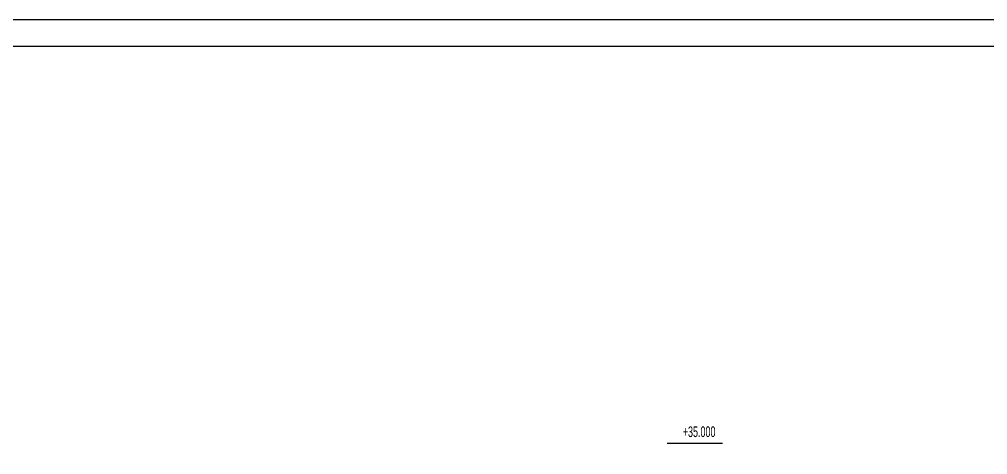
# Model space of a CAD drawing. Extents: x 3511 to 87611, y 1640 to 61040.
# Drawn here: x 59373 to 77442, y 52909 to 61040 of the extents above; entities that cross this region are included whole.
import ezdxf

# ---------------------------------------------------------------- set-up
doc = ezdxf.new("R2010")
doc.units = 0
doc.layers.add('TEXT', color=7, linetype='CONTINUOUS')
doc.layers.add('TUONG', color=35, linetype='CONTINUOUS')
doc.styles.add('DIM', font='VHELVEN.TTF')

msp = doc.modelspace()

# ---------------------------------------------------------------- linework, layer by layer
at = {"layer": 'TEXT', "color": 7}
msp.add_lwpolyline([(71516.8, 52818.4, 0, 150, 0), (71516.8, 52968.4, 0, 0, 0), (71516.8, 53158.9, 20, 20, 0)], format="xyseb", dxfattribs=at)
at = {"layer": 'TEXT', "color": 7, "const_width": 20}
msp.add_lwpolyline([(71461, 53120.4), (72499.7, 53120.4)], dxfattribs=at)
at = {"layer": 'TUONG', "color": 3, "linetype": 'Continuous'}
for points in [[(3510.5, 1639.6), (3510.5, 61039.6), (87610.5, 61039.6), (87610.5, 1639.6), (3510.5, 1639.6)], [(4010.5, 2139.6), (4010.5, 60539.6), (87110.5, 60539.6), (87110.5, 2139.6)]]:
    msp.add_lwpolyline(points, close=True, dxfattribs=at)

# ---------------------------------------------------------------- texts
at = {"layer": 'TEXT', "color": 7, "style": 'DIM', "width": 0.6}
msp.add_attdef('+35.000', (71752.6, 53237.5), '', height=200, dxfattribs=at)

doc.saveas('drawing.dxf')
